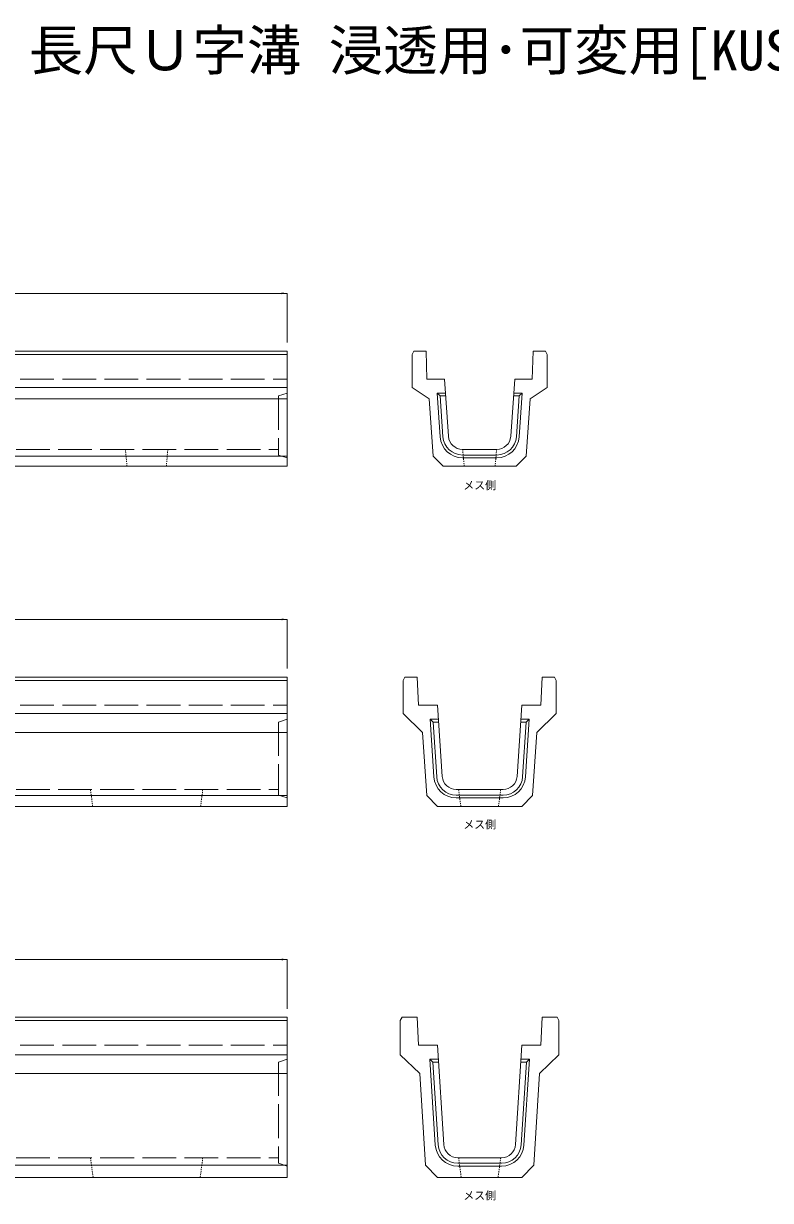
# Model space of a CAD drawing. Units: millimetres at full size, sheet at 1:20; details may follow other scales. Extents: x 427 to 11009, y -9956 to -359.
# Drawn here: x 3059 to 5718, y -4546 to -359 of the extents above; entities that cross this region are included whole.
import ezdxf
from ezdxf.enums import TextEntityAlignment as Align

# ---------------------------------------------------------------- set-up
doc = ezdxf.new("R2010")
doc.units = ezdxf.units.MM
doc.header["$LTSCALE"] = 20
doc.linetypes.add('DASHED', pattern=[7.5, 6, -1.5])
doc.linetypes.add('USER1', pattern=[0.405, 0.225, -0.18])
doc.layers.add('0_2', color=7, linetype='Continuous')
doc.layers.add('寸法線', color=7, linetype='Continuous', lineweight=9)
doc.layers.add('本体', color=2, linetype='Continuous', lineweight=13)
doc.styles.add('ＭＳ ゴシック', font='')
doc.styles.get('ＭＳ ゴシック').set_extended_font_data('MS Gothic')

# ---------------------------------------------------------------- blocks, each defined once
blk = doc.blocks.new('filled_arrow')
at = {"color": 0, "linetype": 'Continuous', "lineweight": -2}
blk.add_solid([(7.5, 1.25), (0, 0), (7.5, -1.25)], dxfattribs=at)

msp = doc.modelspace()

# ---------------------------------------------------------------- linework, layer by layer
at = {"layer": '寸法線'}
for p, q in [((1996.99, -1318.63), (3996.99, -1318.63)), ((3996.99, -1493.86), (3996.99, -1318.63)), ((1996.99, -2478.63), (3996.99, -2478.63)), ((3996.99, -2653.86), (3996.99, -2478.63)), ((1996.99, -3688.63), (3996.99, -3688.63)), ((3996.99, -3863.86), (3996.99, -3688.63))]:
    msp.add_line(p, q, dxfattribs=at)
at = {"layer": '本体'}
for p, q in [((1996.99, -1523.86), (3996.99, -1523.86)), ((3996.99, -1523.86), (3996.99, -1933.86)), ((4442.75, -1535.86), (4448.75, -1523.86)), ((4442.75, -1653.86), (4442.75, -1535.86)), ((4492.75, -1523.86), (4448.75, -1523.86)), ((4495.25, -1623.86), (4492.75, -1523.86)), ((4870.25, -1623.86), (4872.75, -1523.86)), ((4916.75, -1523.86), (4872.75, -1523.86)), ((4922.75, -1535.86), (4916.75, -1523.86)), ((4922.75, -1653.86), (4922.75, -1535.86)), ((4557.75, -1623.86), (4495.25, -1623.86)), ((4557.75, -1623.86), (4571.99, -1827.35)), ((4807.75, -1623.86), (4793.5, -1827.35)), ((4870.25, -1623.86), (4807.75, -1623.86)), ((4442.75, -1653.86), (4502.75, -1693.86)), ((4922.75, -1653.86), (4862.75, -1693.86)), ((4502.75, -1693.86), (4516.93, -1898.04)), ((4862.75, -1693.86), (4848.57, -1898.04)), ((4743.63, -1873.86), (4621.87, -1873.86)), ((4552.75, -1933.86), (4516.93, -1898.04)), ((4812.75, -1933.86), (4848.57, -1898.04)), ((1996.99, -1933.86), (3996.99, -1933.86)), ((4812.75, -1933.86), (4552.75, -1933.86)), ((1996.99, -2683.86), (3996.99, -2683.86)), ((3996.99, -2683.86), (3996.99, -3143.86)), ((4410.25, -2695.86), (4416.25, -2683.86)), ((4410.25, -2813.86), (4410.25, -2695.86)), ((4416.25, -2683.86), (4460.25, -2683.86)), ((4460.25, -2683.86), (4465.25, -2783.86)), ((4905.25, -2683.86), (4900.25, -2783.86)), ((4905.25, -2683.86), (4949.25, -2683.86)), ((4955.25, -2695.86), (4949.25, -2683.86)), ((4955.25, -2813.86), (4955.25, -2695.86)), ((4465.25, -2783.86), (4532.75, -2783.86)), ((4532.75, -2783.86), (4549.64, -3037.19)), ((4832.75, -2783.86), (4815.86, -3037.19)), ((4832.75, -2783.86), (4900.25, -2783.86)), ((4410.25, -2813.86), (4479.75, -2880.86)), ((4955.25, -2813.86), (4885.75, -2880.86)), ((4479.75, -2880.86), (4494.12, -3105.23)), ((4885.75, -2880.86), (4871.38, -3105.23)), ((4599.53, -3083.86), (4765.97, -3083.86)), ((4532.75, -3143.86), (4494.12, -3105.23)), ((4832.75, -3143.86), (4871.38, -3105.23)), ((1996.99, -3143.86), (3996.99, -3143.86)), ((4532.75, -3143.86), (4832.75, -3143.86)), ((1996.99, -3893.86), (3996.99, -3893.86)), ((3996.99, -3893.86), (3996.99, -4463.86)), ((4400.25, -3905.86), (4406.25, -3893.86)), ((4460.25, -3893.86), (4406.25, -3893.86)), ((4460.25, -3893.86), (4465.25, -3993.86)), ((4905.25, -3893.86), (4900.25, -3993.86)), ((4959.25, -3893.86), (4905.25, -3893.86)), ((4965.25, -3905.86), (4959.25, -3893.86)), ((4400.25, -3905.86), (4400.25, -4027.86)), ((4965.25, -3905.86), (4965.25, -4027.86)), ((4532.75, -3993.86), (4465.25, -3993.86)), ((4532.75, -3993.86), (4554.82, -4346.98)), ((4832.75, -3993.86), (4810.68, -4346.98)), ((4900.25, -3993.86), (4832.75, -3993.86)), ((4400.25, -4027.86), (4469.75, -4094.86)), ((4965.25, -4027.86), (4895.75, -4094.86)), ((4469.75, -4094.86), (4489.35, -4420.46)), ((4895.75, -4094.86), (4876.15, -4420.46)), ((4760.78, -4393.86), (4604.72, -4393.86)), ((4532.75, -4463.86), (4489.35, -4420.46)), ((4832.75, -4463.86), (4876.15, -4420.46)), ((1996.99, -4463.86), (3996.99, -4463.86)), ((4832.75, -4463.86), (4532.75, -4463.86))]:
    msp.add_line(p, q, dxfattribs=at)
at = {"layer": '本体', "lineweight": 9}
for p, q in [((1996.99, -1535.86), (3996.99, -1535.86)), ((1996.99, -1653.86), (3996.99, -1653.86)), ((1996.99, -1693.86), (3996.99, -1693.86)), ((1996.99, -1898.04), (3996.99, -1898.04)), ((1996.99, -2695.86), (3996.99, -2695.86)), ((1996.99, -2813.86), (3996.99, -2813.86)), ((1996.99, -2880.86), (3996.99, -2880.86)), ((1996.99, -3105.23), (3996.99, -3105.23)), ((1996.99, -3905.86), (3996.99, -3905.86)), ((1996.99, -4027.86), (3996.99, -4027.86)), ((1996.99, -4094.86), (3996.99, -4094.86)), ((1996.99, -4420.46), (3996.99, -4420.46))]:
    msp.add_line(p, q, dxfattribs=at)
at = {"layer": '本体', "linetype": 'DASHED', "lineweight": 9}
for p, q in [((1996.99, -1623.86), (3996.99, -1623.86)), ((3996.99, -1673.86), (3966.99, -1683.86)), ((3966.99, -1683.86), (3966.99, -1893.86)), ((1981.99, -1873.86), (3966.99, -1873.86)), ((3966.99, -1893.86), (3996.99, -1903.86)), ((1996.99, -2783.86), (3996.99, -2783.86)), ((3996.99, -2833.86), (3966.99, -2843.86)), ((3966.99, -2843.86), (3966.99, -3103.86)), ((1981.99, -3083.86), (3966.99, -3083.86)), ((3966.99, -3103.86), (3996.99, -3113.86)), ((1996.99, -3993.86), (3996.99, -3993.86)), ((3996.99, -4043.86), (3966.99, -4053.86)), ((3966.99, -4053.86), (3966.99, -4413.86)), ((1981.99, -4393.86), (3966.99, -4393.86)), ((3966.99, -4413.86), (3996.99, -4423.86))]:
    msp.add_line(p, q, dxfattribs=at)
at = {"layer": '本体', "color": 4, "lineweight": 5}
for p, q in [((4561.25, -1673.86), (4531.18, -1673.86)), ((4531.18, -1673.86), (4542.07, -1829.45)), ((4541.9, -1683.86), (4531.18, -1673.86)), ((4834.32, -1673.86), (4804.25, -1673.86)), ((4834.32, -1673.86), (4823.43, -1829.45)), ((4834.32, -1673.86), (4823.6, -1683.86)), ((4561.95, -1683.86), (4541.9, -1683.86)), ((4541.9, -1683.86), (4552.04, -1828.75)), ((4823.6, -1683.86), (4803.55, -1683.86)), ((4823.6, -1683.86), (4813.46, -1828.75)), ((4743.63, -1893.86), (4621.87, -1893.86)), ((4743.63, -1903.86), (4621.87, -1903.86)), ((4506.02, -2833.86), (4536.08, -2833.86)), ((4506.02, -2833.86), (4519.7, -3039.18)), ((4516.7, -2843.86), (4506.02, -2833.86)), ((4516.7, -2843.86), (4536.75, -2843.86)), ((4516.7, -2843.86), (4529.68, -3038.52)), ((4828.75, -2843.86), (4848.79, -2843.86)), ((4829.42, -2833.86), (4859.48, -2833.86)), ((4848.79, -2843.86), (4835.82, -3038.52)), ((4859.48, -2833.86), (4845.79, -3039.18)), ((4848.79, -2843.86), (4859.48, -2833.86)), ((4599.53, -3103.86), (4765.97, -3103.86)), ((4599.53, -3113.86), (4765.97, -3113.86)), ((4505.82, -4043.86), (4524.88, -4348.85)), ((4535.87, -4043.86), (4505.82, -4043.86)), ((4516.46, -4053.86), (4505.82, -4043.86)), ((4516.46, -4053.86), (4534.86, -4348.23)), ((4536.5, -4053.86), (4516.46, -4053.86)), ((4829, -4053.86), (4849.04, -4053.86)), ((4829.62, -4043.86), (4859.68, -4043.86)), ((4849.04, -4053.86), (4830.64, -4348.23)), ((4859.68, -4043.86), (4840.62, -4348.85)), ((4849.04, -4053.86), (4859.68, -4043.86)), ((4760.78, -4413.86), (4604.72, -4413.86)), ((4760.78, -4423.86), (4604.72, -4423.86))]:
    msp.add_line(p, q, dxfattribs=at)
at = {"layer": '本体', "linetype": 'USER1', "lineweight": 9}
for p, q in [((3421.49, -1873.86), (3426.99, -1933.86)), ((3572.49, -1873.86), (3566.99, -1933.86)), ((4622.25, -1873.86), (4627.75, -1933.86)), ((4743.25, -1873.86), (4737.75, -1933.86)), ((3296.99, -3083.86), (3304.99, -3143.86)), ((3696.99, -3083.86), (3688.99, -3143.86)), ((4607.75, -3083.86), (4615.75, -3143.86)), ((4757.75, -3083.86), (4749.75, -3143.86)), ((3296.99, -4393.86), (3306.33, -4463.86)), ((3696.99, -4393.86), (3687.66, -4463.86)), ((4607.75, -4393.86), (4617.08, -4463.86)), ((4757.75, -4393.86), (4748.42, -4463.86))]:
    msp.add_line(p, q, dxfattribs=at)
at = {"layer": '本体', "color": 4, "lineweight": 5}
for centre, radius, start, end in [((4621.87, -1823.86), 80, 184.00417, 270), ((4621.87, -1823.86), 70, 184.00417, 270), ((4743.63, -1823.86), 70, 270, 355.99583), ((4743.63, -1823.86), 80, 270, 355.99583), ((4599.53, -3033.86), 80, 183.81407, 270), ((4599.53, -3033.86), 70, 183.81407, 270), ((4765.97, -3033.86), 70, 270, 356.18593), ((4765.97, -3033.86), 80, 270, 356.18593), ((4604.72, -4343.86), 80, 183.57633, 270), ((4604.72, -4343.86), 70, 183.57633, 270), ((4760.78, -4343.86), 70, 270, 356.42367), ((4760.78, -4343.86), 80, 270, 356.42367)]:
    msp.add_arc(centre, radius, start, end, dxfattribs=at)
at = {"layer": '本体'}
for centre, start, end in [((4621.87, -1823.86), 184.00417, 270), ((4743.63, -1823.86), 270, 355.99583), ((4599.53, -3033.86), 183.81407, 270), ((4765.97, -3033.86), 270, 356.18593), ((4604.72, -4343.86), 183.57633, 270), ((4760.78, -4343.86), 270, 356.42367)]:
    msp.add_arc(centre, 50, start, end, dxfattribs=at)

# ---------------------------------------------------------------- block references
at = {"layer": '寸法線', "xscale": 2.6, "yscale": 2.6, "rotation": 180}
for p in [(3996.99, -1318.63), (3996.99, -2478.63), (3996.99, -3688.63)]:
    msp.add_blockref('filled_arrow', p, dxfattribs=at)

# ---------------------------------------------------------------- texts
at = {"layer": '0_2', "style": 'ＭＳ ゴシック'}
for s, height, p in [('長尺Ｕ字溝 浸透用･可変用[KUSD・KURD]（底穴開き）断面図', 142.4, (5697.68, -453.77)), ('メス側', 28.48, (4682.75, -2001.82)), ('メス側', 28.48, (4682.75, -3208.65)), ('メス側', 28.48, (4682.75, -4528.65))]:
    msp.add_text(s, height=height, dxfattribs=at).set_placement(p, align=Align.MIDDLE_CENTER)

doc.saveas('drawing.dxf')
